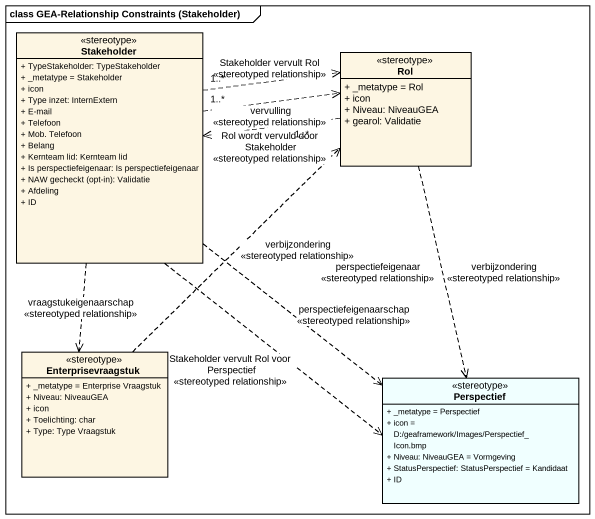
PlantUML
@startuml
mainframe class GEA-Relationship Constraints (Stakeholder)
hide circle
hide empty members
skinparam classAttributeIconSize 0
class Stakeholder <<stereotype>> {
  + TypeStakeholder: TypeStakeholder
  + _metatype = Stakeholder
  + icon
  + Type inzet: InternExtern
  + E-mail
  + Telefoon
  + Mob. Telefoon
  + Belang
  + Kernteam lid: Kernteam lid
  + Is perspectiefeigenaar: Is perspectiefeigenaar
  {field} + NAW gecheckt (opt-in): Validatie
  + Afdeling
  + ID
}
class Rol <<stereotype>> {
  + _metatype = Rol
  + icon
  + Niveau: NiveauGEA
  + gearol: Validatie
}
class Enterprisevraagstuk <<stereotype>> {
  + _metatype = Enterprise Vraagstuk
  + Niveau: NiveauGEA
  + icon
  + Toelichting: char
  + Type: Type Vraagstuk
}
class Perspectief <<stereotype>> #F0FFFF {
  + _metatype = Perspectief
  + icon = D:/geaframework/Images/Perspectief_Icon.bmp
  + Niveau: NiveauGEA = Vormgeving
  + StatusPerspectief: StatusPerspectief = Kandidaat
  + ID
}
Stakeholder "1..*" .right.> Rol : vervulling\n<<stereotyped relationship>>
Stakeholder "1..*" .right.> Rol : Stakeholder vervult Rol\n<<stereotyped relationship>>
Stakeholder ..> Enterprisevraagstuk : vraagstukeigenaarschap\n<<stereotyped relationship>>
Stakeholder ..> Perspectief : perspectiefeigenaarschap\n<<stereotyped relationship>>
Stakeholder ..> Perspectief : Stakeholder vervult Rol voor Perspectief\n<<stereotyped relationship>>
Rol "1..*" .left.> Stakeholder : Rol wordt vervuld door Stakeholder\n<<stereotyped relationship>>
Rol ..> Perspectief : verbijzondering\n<<stereotyped relationship>>
Rol ..> Perspectief : perspectiefeigenaar\n<<stereotyped relationship>>
Enterprisevraagstuk .up.> Rol : verbijzondering\n<<stereotyped relationship>>
@enduml
